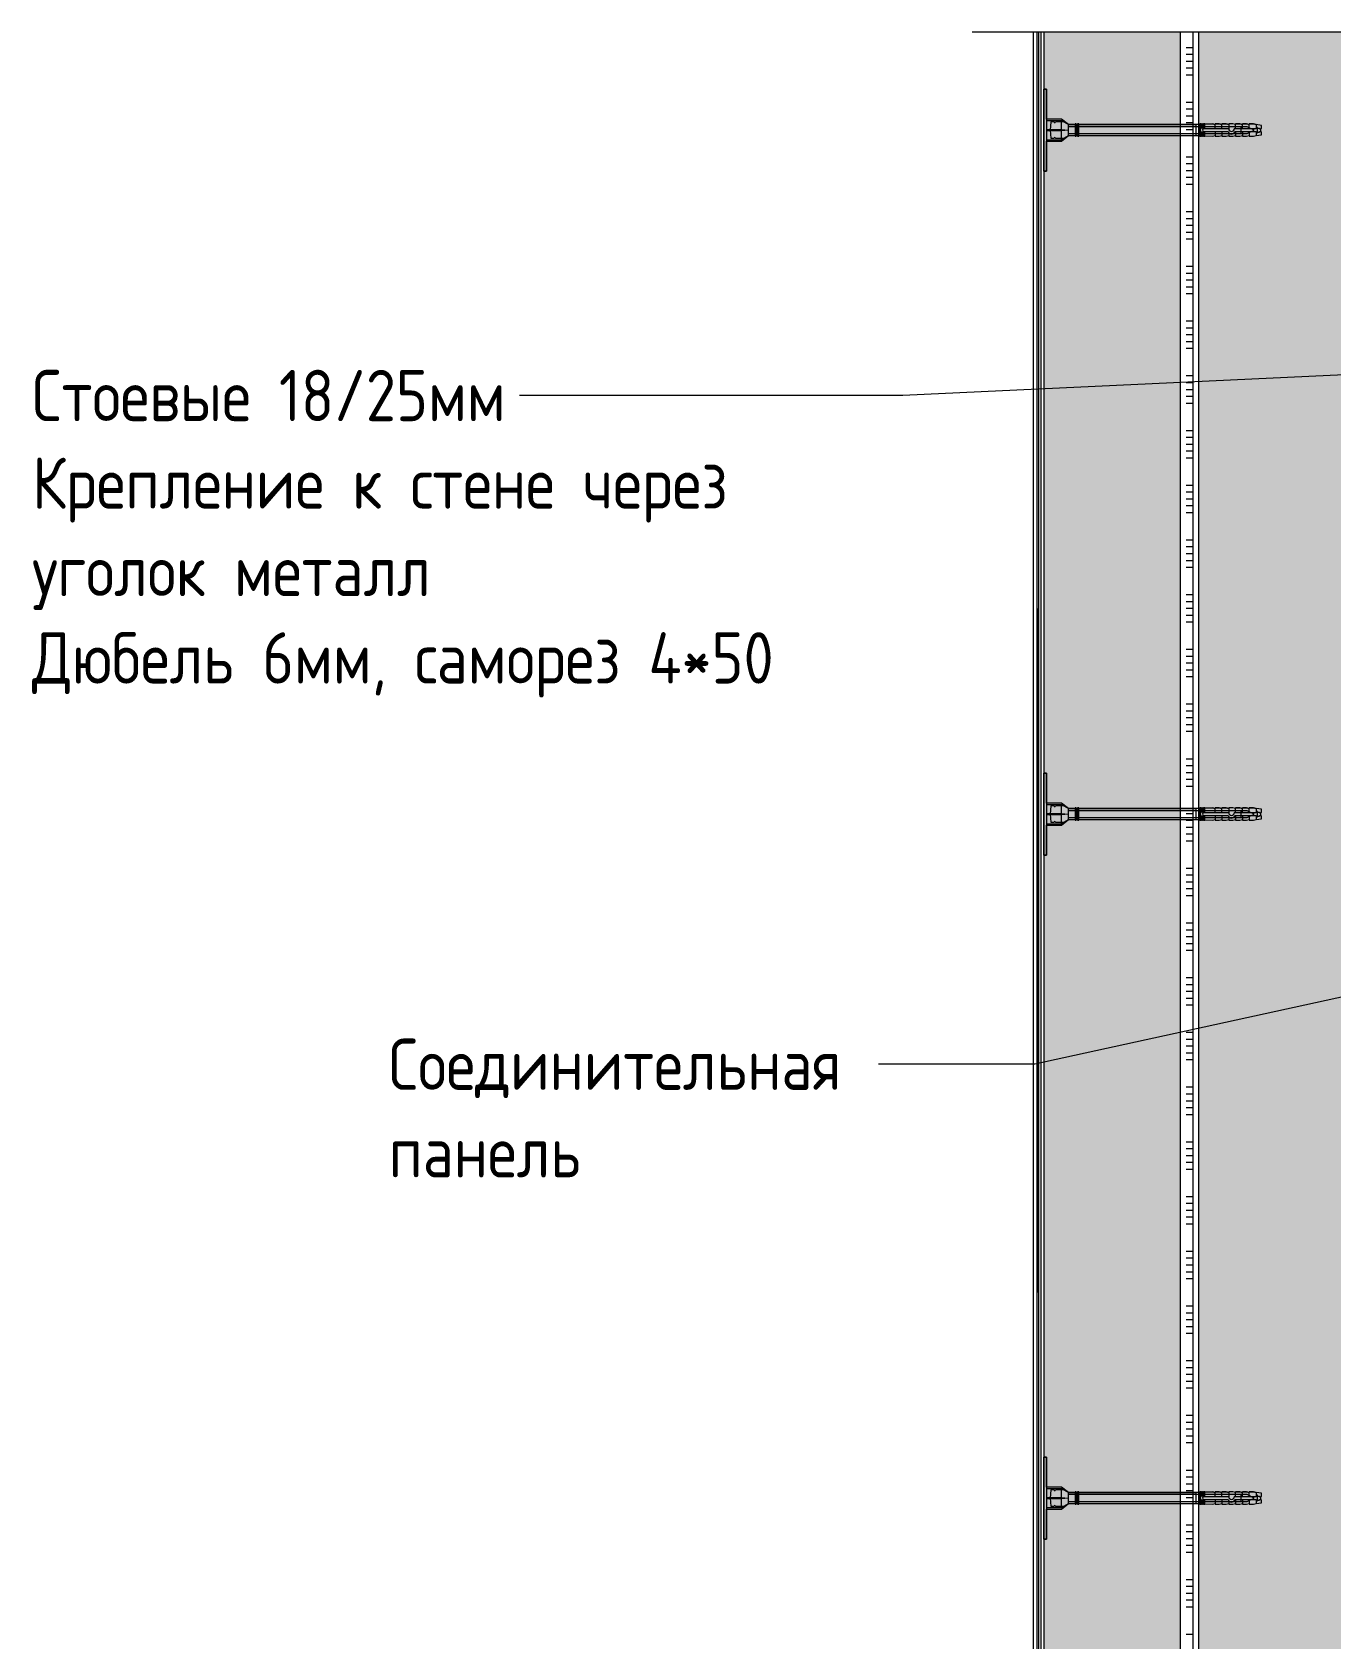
# Model space of a CAD drawing. Header units: millimetres. Extents: x 706 to 61221, y -16940 to 17865.
# Drawn here: x 8885 to 9834, y 1646 to 2821 of the extents above; entities that cross this region are included whole.
import ezdxf

# ---------------------------------------------------------------- set-up
doc = ezdxf.new("R2010")
doc.units = ezdxf.units.MM
for name, color, linetype, lineweight in [('Аннотация', 7, 'Continuous', 20), ('ТН_Крепеж', 7, 'Continuous', 20), ('Узлы', 7, 'Continuous', 20)]:
    doc.layers.add(name, color=color, linetype=linetype, lineweight=lineweight)
doc.layers.add('Линии', color=7, linetype='Continuous', lineweight=9, true_color=0x00a600)
doc.layers.add('Откосы оконные_dwg', color=7, linetype='Continuous', lineweight=9, true_color=0x767676)
doc.styles.add('GOST Common_2', font='GOST_Common.ttf', dxfattribs={"width": 0.9, "height": 37.5})

# ---------------------------------------------------------------- blocks, each defined once
blk = doc.blocks.new('Откосы оконные_dwg_Фасадный держатель_низ-4293964-Подиумы')
at = {"layer": 'ТН_Крепеж'}
for p, q in [((1956.5, 4677.1), (1957, 4677.2)), ((1957.5, 4677.2), (1958, 4677.2)), ((1958.5, 4677.2), (1959, 4677.2)), ((1959.5, 4677.3), (1960, 4677.3)), ((1987, 4670.5), (1987, 4675.5)), ((1956.5, 4668.9), (1957, 4668.9)), ((1957.5, 4668.9), (1958, 4668.9)), ((1958.5, 4668.8), (1959, 4668.8)), ((1959.5, 4668.8), (1960, 4668.8)), ((1959.7, 4672), (1977.5, 4672))]:
    blk.add_line(p, q, dxfattribs=at)
at = {"layer": 'ТН_Крепеж', "flags": 128}
for points in [[(1956, 4677.1), (1954, 4677), (1954, 4669), (1956, 4669)], [(1957.5, 4674.2), (1957.5, 4677.5), (1957, 4677.5), (1957, 4668.5), (1957.5, 4668.5), (1957.5, 4671.9)], [(1958.5, 4674.5), (1958.5, 4677.5), (1958, 4677.5), (1958, 4674.4)], [(1959.5, 4674.2), (1959.5, 4677.5), (1959, 4677.5), (1959, 4674.4)], [(1983, 4677), (1981, 4677.5), (1978, 4677.5), (1978, 4674), (1959.7, 4674)], [(1960.5, 4674), (1960.5, 4677.5), (1960, 4677.5), (1960, 4674)], [(1960.5, 4677.3), (1966, 4677.5), (1968, 4677)], [(1968, 4674), (1968, 4677.5), (1971, 4677.5), (1973, 4677)], [(1973, 4674), (1973, 4677.5), (1976, 4677.5), (1978, 4677)], [(1993, 4674), (1993, 4677.5), (1996, 4677.5), (1998, 4677), (1998, 4674), (1982, 4674)], [(1982.5, 4672), (1998, 4672), (1998, 4669), (2002, 4669.5), (2002, 4671.5), (2001.5, 4672), (2001.5, 4674), (2002, 4674.5), (2002, 4676.5), (1998, 4677)], [(1983, 4674), (1983, 4677.5), (1986, 4677.5), (1988, 4677)], [(1988, 4674), (1988, 4677.5), (1991, 4677.5), (1993, 4677)], [(1998, 4671), (1999, 4671), (1999, 4675), (1998, 4675)], [(1958, 4671.6), (1958, 4668.5), (1958.5, 4668.5), (1958.5, 4671.5)], [(1959, 4671.6), (1959, 4668.5), (1959.5, 4668.5), (1959.5, 4671.9)], [(1960, 4672), (1960, 4668.5), (1960.5, 4668.5), (1960.5, 4672)], [(1960.5, 4668.8), (1966, 4668.5), (1968, 4669)], [(1968, 4672), (1968, 4668.5), (1971, 4668.5), (1973, 4669)], [(1973, 4672), (1973, 4668.5), (1976, 4668.5), (1978, 4669)], [(1978, 4671), (1978, 4668.5), (1981, 4668.5), (1983, 4669)], [(1983, 4672), (1983, 4668.5), (1986, 4668.5), (1988, 4669)], [(1988, 4672), (1988, 4668.5), (1991, 4668.5), (1993, 4669)], [(1993, 4672), (1993, 4668.5), (1996, 4668.5), (1998, 4669)], [(1999, 4674.5), (2000.5, 4674.5), (2000.5, 4674), (2001.5, 4674)], [(1999, 4671.5), (2000.5, 4671.5), (2000.5, 4672), (2001.5, 4672)]]:
    blk.add_lwpolyline(points, dxfattribs=at)
blk.add_lwpolyline([(1956, 4668.5), (1956.5, 4668.5), (1956.5, 4677.5), (1956, 4677.5)], close=True, dxfattribs=at)
at = {"layer": 'ТН_Крепеж'}
for centre, radius, start, end in [((1958.5, 4673), 1.5, 41.8103, 318.1897), ((1959.7, 4673), 1, 90, 270), ((1980, 4672.6), 2.56, 191.9545, 348.0455), ((1980, 4674), 2, 180, 0)]:
    blk.add_arc(centre, radius, start, end, dxfattribs=at)
blk = doc.blocks.new('Откосы оконные_dwg_Фасадный держатель_верх-4293965-Подиумы')
at = {"layer": 'ТН_Крепеж'}
for p, q in [((1855.8, 4673.5), (1855.8, 4680)), ((1866.3, 4677), (1866.8, 4677)), ((1867.3, 4677), (1867.8, 4677)), ((1855.8, 4666), (1855.8, 4672.5)), ((1866.3, 4669), (1866.8, 4669)), ((1867.3, 4669), (1867.8, 4669))]:
    blk.add_line(p, q, dxfattribs=at)
at = {"layer": 'ТН_Крепеж', "flags": 128}
for points in [[(1844.8, 4643), (1842.8, 4643), (1842.8, 4703), (1844.8, 4703)], [(1865.8, 4668.5), (1866.3, 4668.5), (1866.3, 4677.5), (1865.8, 4677.5)], [(1866.8, 4668.5), (1867.3, 4668.5), (1867.3, 4677.5), (1866.8, 4677.5)], [(1867.8, 4668.5), (1868.3, 4668.5), (1868.3, 4677.5), (1867.8, 4677.5)]]:
    blk.add_lwpolyline(points, close=True, dxfattribs=at)
for points in [[(1844.8, 4665), (1855.8, 4665), (1860.8, 4669), (1860.8, 4677), (1855.8, 4681), (1844.8, 4681)], [(1844.8, 4680), (1855.8, 4680), (1860.8, 4677), (1865.8, 4677)], [(1844.8, 4673.5), (1855.8, 4673.5), (1860.8, 4673), (1855.8, 4672.5), (1844.8, 4672.5)], [(1844.8, 4666), (1855.8, 4666), (1860.8, 4669), (1865.8, 4669)]]:
    blk.add_lwpolyline(points, dxfattribs=at)
blk = doc.blocks.new('Откосы оконные_dwg__U17-4293966-Подиумы')
at = {"layer": 'ТН_Крепеж'}
for p, q in [((1868.3, 4677), (1954, 4677)), ((1868.3, 4669), (1954, 4669))]:
    blk.add_line(p, q, dxfattribs=at)
at = {"layer": 'ТН_Крепеж', "color": 8, "true_color": 0x767676, "flags": 128}
blk.add_lwpolyline([(1842.8, 4643), (1844.8, 4643), (1844.8, 4665), (1855.8, 4665), (1860.8, 4669), (1865.8, 4669), (1865.8, 4668.5), (1866.3, 4668.5), (1866.3, 4669), (1866.8, 4669), (1866.8, 4668.5), (1867.3, 4668.5), (1867.3, 4669), (1867.8, 4669), (1867.8, 4668.5), (1868.3, 4668.5), (1868.3, 4669), (1954, 4669), (1956, 4669), (1956, 4668.5), (1956.5, 4668.5), (1956.5, 4668.9), (1957, 4668.9), (1957, 4668.5), (1957.5, 4668.5), (1957.5, 4668.9), (1958, 4668.9), (1958, 4668.5), (1958.5, 4668.5), (1958.5, 4668.8), (1959, 4668.8), (1959, 4668.5), (1959.5, 4668.5), (1959.5, 4668.8), (1960, 4668.8), (1960, 4668.5), (1960.5, 4668.5), (1960.5, 4668.8), (1966, 4668.5), (1968, 4669), (1968, 4668.5), (1971, 4668.5), (1973, 4669), (1973, 4668.5), (1976, 4668.5), (1978, 4669), (1978, 4668.5), (1981, 4668.5), (1983, 4669), (1983, 4668.5), (1986, 4668.5), (1988, 4669), (1988, 4668.5), (1991, 4668.5), (1993, 4669), (1993, 4668.5), (1996, 4668.5), (1998, 4669), (2002, 4669.5), (2002, 4671.5), (2001.5, 4672), (2001.5, 4674), (2002, 4674.5), (2002, 4676.5), (1998, 4677), (1996, 4677.5), (1993, 4677.5), (1993, 4677), (1991, 4677.5), (1988, 4677.5), (1988, 4677), (1986, 4677.5), (1983, 4677.5), (1983, 4677), (1981, 4677.5), (1978, 4677.5), (1978, 4677), (1976, 4677.5), (1973, 4677.5), (1973, 4677), (1971, 4677.5), (1968, 4677.5), (1968, 4677), (1966, 4677.5), (1960.5, 4677.3), (1960.5, 4677.5), (1960, 4677.5), (1960, 4677.3), (1959.5, 4677.3), (1959.5, 4677.5), (1959, 4677.5), (1959, 4677.2), (1958.5, 4677.2), (1958.5, 4677.5), (1958, 4677.5), (1958, 4677.2), (1957.5, 4677.2), (1957.5, 4677.5), (1957, 4677.5), (1957, 4677.2), (1956.5, 4677.1), (1956.5, 4677.5), (1956, 4677.5), (1956, 4677.1), (1954, 4677), (1868.3, 4677), (1868.3, 4677.5), (1867.8, 4677.5), (1867.8, 4677), (1867.3, 4677), (1867.3, 4677.5), (1866.8, 4677.5), (1866.8, 4677), (1866.3, 4677), (1866.3, 4677.5), (1865.8, 4677.5), (1865.8, 4677), (1860.8, 4677), (1855.8, 4681), (1844.8, 4681), (1844.8, 4703), (1842.8, 4703)], close=True, dxfattribs=at)
at = {"layer": 'ТН_Крепеж', "flags": 128}
for points in [[(1850.3, 4679), (1847.8, 4679), (1847.3, 4673), (1847.8, 4667), (1850.3, 4667)], [(1851.3, 4667), (1857.4, 4667), (1860.8, 4669), (1860.8, 4670.5), (1991.5, 4670.5), (1996.5, 4673), (1991.5, 4675.5), (1860.8, 4675.5), (1860.8, 4677), (1857.4, 4679), (1851.3, 4679)]]:
    blk.add_lwpolyline(points, dxfattribs=at)
at = {"layer": 'ТН_Крепеж'}
for centre, start, end in [((1850.8, 4679), 180, 0), ((1850.8, 4667), 0, 180)]:
    blk.add_arc(centre, 0.5, start, end, dxfattribs=at)
for name in ['Откосы оконные_dwg_Фасадный держатель_верх-4293965-Подиумы', 'Откосы оконные_dwg_Фасадный держатель_низ-4293964-Подиумы']:
    blk.add_blockref(name, (0, 0))
blk = doc.blocks.new('ADSK_Обрыв_Линия - По умолчанию-5828093-Подиумы')
at = {"layer": 'Узлы'}
for p, q in [((-151.8, 3016.7), (-396.7, 3016.7)), ((126.8, 3016.7), (-118.4, 3016.7))]:
    blk.add_line(p, q, dxfattribs=at)

msp = doc.modelspace()

# ---------------------------------------------------------------- hatches: boundary and pattern name
at = {"layer": 'Узлы', "true_color": 0xffffff}
for points in [[(9724.525, 1549.568), (9724.525, 2820.938), (9624.525, 2820.938), (9624.525, 1549.568)], [(10013.525, 1549.568), (10013.525, 1646.685), (10120.525, 1646.685), (10120.525, 2820.938), (9895.275, 2820.938), (9887.025, 2794.958), (9861.882, 2820.938), (9737.494, 2820.938), (9737.494, 1549.568), (9895.275, 1549.568)]]:
    msp.add_hatch(color=7, dxfattribs=at).paths.add_polyline_path(points)

# ---------------------------------------------------------------- linework, layer by layer
at = {"layer": 'Аннотация'}
msp.add_line((9617.025, 2820.938), (9572.025, 2820.938), dxfattribs=at)
at = {"layer": 'Аннотация', "lineweight": 9}
for p, q in [((10155.493, 2585.153), (9521.284, 2555.261)), ((9521.284, 2555.261), (9240.975, 2555.261)), ((10289.073, 2213.258), (9617.948, 2066.383)), ((9544.164, 2066.383), (9503.491, 2066.383)), ((9617.948, 2066.383), (9544.164, 2066.383))]:
    msp.add_line(p, q, dxfattribs=at)
at = {"layer": 'Линии', "color": 7}
for p, q in [((9617.025, 1549.568), (9617.025, 2820.938)), ((9619.525, 1549.568), (9619.525, 2820.938)), ((9620.525, 2820.938), (9620.525, 1549.568)), ((9622.525, 1549.568), (9622.525, 2820.938)), ((9624.525, 2820.938), (9624.525, 1549.568)), ((9724.525, 1549.568), (9724.525, 2820.938)), ((9737.494, 2820.938), (9737.494, 1549.568)), ((9620.525, 1899.568), (9620.525, 2399.568))]:
    msp.add_line(p, q, dxfattribs=at)
at = {"layer": 'Линии', "color": 7, "lineweight": 20}
for p, q in [((9733.525, 2820.938), (9733.525, 1549.568)), ((9733.525, 2809.568), (9728.525, 2809.568)), ((9733.525, 2804.568), (9728.525, 2804.568)), ((9733.525, 2799.568), (9728.525, 2799.568)), ((9733.525, 2794.568), (9728.525, 2794.568)), ((9733.525, 2789.568), (9728.525, 2789.568)), ((9733.525, 2769.568), (9728.525, 2769.568)), ((9733.525, 2764.568), (9728.525, 2764.568)), ((9733.525, 2759.568), (9728.525, 2759.568)), ((9733.525, 2754.568), (9728.525, 2754.568)), ((9733.525, 2749.568), (9728.525, 2749.568)), ((9733.525, 2729.568), (9728.525, 2729.568)), ((9733.525, 2724.568), (9728.525, 2724.568)), ((9733.525, 2719.568), (9728.525, 2719.568)), ((9733.525, 2714.568), (9728.525, 2714.568)), ((9733.525, 2709.568), (9728.525, 2709.568)), ((9733.525, 2689.568), (9728.525, 2689.568)), ((9733.525, 2684.568), (9728.525, 2684.568)), ((9733.525, 2679.568), (9728.525, 2679.568)), ((9733.525, 2674.568), (9728.525, 2674.568)), ((9733.525, 2669.568), (9728.525, 2669.568)), ((9733.525, 2649.568), (9728.525, 2649.568)), ((9733.525, 2644.568), (9728.525, 2644.568)), ((9733.525, 2639.568), (9728.525, 2639.568)), ((9733.525, 2634.568), (9728.525, 2634.568)), ((9733.525, 2629.568), (9728.525, 2629.568)), ((9733.525, 2609.568), (9728.525, 2609.568)), ((9733.525, 2604.568), (9728.525, 2604.568)), ((9733.525, 2599.568), (9728.525, 2599.568)), ((9733.525, 2594.568), (9728.525, 2594.568)), ((9733.525, 2589.568), (9728.525, 2589.568)), ((9733.525, 2569.568), (9728.525, 2569.568)), ((9733.525, 2564.568), (9728.525, 2564.568)), ((9733.525, 2559.568), (9728.525, 2559.568)), ((9733.525, 2554.568), (9728.525, 2554.568)), ((9733.525, 2549.568), (9728.525, 2549.568)), ((9733.525, 2529.568), (9728.525, 2529.568)), ((9733.525, 2524.568), (9728.525, 2524.568)), ((9733.525, 2519.568), (9728.525, 2519.568)), ((9733.525, 2514.568), (9728.525, 2514.568)), ((9733.525, 2509.568), (9728.525, 2509.568)), ((9733.525, 2489.568), (9728.525, 2489.568)), ((9733.525, 2484.568), (9728.525, 2484.568)), ((9733.525, 2479.568), (9728.525, 2479.568)), ((9733.525, 2474.568), (9728.525, 2474.568)), ((9733.525, 2469.568), (9728.525, 2469.568)), ((9733.525, 2449.568), (9728.525, 2449.568)), ((9733.525, 2444.568), (9728.525, 2444.568)), ((9733.525, 2439.568), (9728.525, 2439.568)), ((9733.525, 2434.568), (9728.525, 2434.568)), ((9733.525, 2429.568), (9728.525, 2429.568)), ((9733.525, 2409.568), (9728.525, 2409.568)), ((9733.525, 2404.568), (9728.525, 2404.568)), ((9733.525, 2399.568), (9728.525, 2399.568)), ((9733.525, 2394.568), (9728.525, 2394.568)), ((9733.525, 2389.568), (9728.525, 2389.568)), ((9733.525, 2369.568), (9728.525, 2369.568)), ((9733.525, 2364.568), (9728.525, 2364.568)), ((9733.525, 2359.568), (9728.525, 2359.568)), ((9733.525, 2354.568), (9728.525, 2354.568)), ((9733.525, 2349.568), (9728.525, 2349.568)), ((9733.525, 2329.568), (9728.525, 2329.568)), ((9733.525, 2324.568), (9728.525, 2324.568)), ((9733.525, 2319.568), (9728.525, 2319.568)), ((9733.525, 2314.568), (9728.525, 2314.568)), ((9733.525, 2309.568), (9728.525, 2309.568)), ((9733.525, 2289.568), (9728.525, 2289.568)), ((9733.525, 2284.568), (9728.525, 2284.568)), ((9733.525, 2279.568), (9728.525, 2279.568)), ((9733.525, 2274.568), (9728.525, 2274.568)), ((9733.525, 2269.568), (9728.525, 2269.568)), ((9733.525, 2249.568), (9728.525, 2249.568)), ((9733.525, 2244.568), (9728.525, 2244.568)), ((9733.525, 2239.568), (9728.525, 2239.568)), ((9733.525, 2234.568), (9728.525, 2234.568)), ((9733.525, 2229.568), (9728.525, 2229.568)), ((9733.525, 2209.568), (9728.525, 2209.568)), ((9733.525, 2204.568), (9728.525, 2204.568)), ((9733.525, 2199.568), (9728.525, 2199.568)), ((9733.525, 2194.568), (9728.525, 2194.568)), ((9733.525, 2189.568), (9728.525, 2189.568)), ((9733.525, 2169.568), (9728.525, 2169.568)), ((9733.525, 2164.568), (9728.525, 2164.568)), ((9733.525, 2159.568), (9728.525, 2159.568)), ((9733.525, 2154.568), (9728.525, 2154.568)), ((9733.525, 2149.568), (9728.525, 2149.568)), ((9733.525, 2129.568), (9728.525, 2129.568)), ((9733.525, 2124.568), (9728.525, 2124.568)), ((9733.525, 2119.568), (9728.525, 2119.568)), ((9733.525, 2114.568), (9728.525, 2114.568)), ((9733.525, 2109.568), (9728.525, 2109.568)), ((9733.525, 2089.568), (9728.525, 2089.568)), ((9733.525, 2084.568), (9728.525, 2084.568)), ((9733.525, 2079.568), (9728.525, 2079.568)), ((9733.525, 2074.568), (9728.525, 2074.568)), ((9733.525, 2069.568), (9728.525, 2069.568)), ((9733.525, 2049.568), (9728.525, 2049.568)), ((9733.525, 2044.568), (9728.525, 2044.568)), ((9733.525, 2039.568), (9728.525, 2039.568)), ((9733.525, 2034.568), (9728.525, 2034.568)), ((9733.525, 2029.568), (9728.525, 2029.568)), ((9733.525, 2009.568), (9728.525, 2009.568)), ((9733.525, 2004.568), (9728.525, 2004.568)), ((9733.525, 1999.568), (9728.525, 1999.568)), ((9733.525, 1994.568), (9728.525, 1994.568)), ((9733.525, 1989.568), (9728.525, 1989.568)), ((9733.525, 1969.568), (9728.525, 1969.568)), ((9733.525, 1964.568), (9728.525, 1964.568)), ((9733.525, 1959.568), (9728.525, 1959.568)), ((9733.525, 1954.568), (9728.525, 1954.568)), ((9733.525, 1949.568), (9728.525, 1949.568)), ((9733.525, 1929.568), (9728.525, 1929.568)), ((9733.525, 1924.568), (9728.525, 1924.568)), ((9733.525, 1919.568), (9728.525, 1919.568)), ((9733.525, 1914.568), (9728.525, 1914.568)), ((9733.525, 1909.568), (9728.525, 1909.568)), ((9733.525, 1889.568), (9728.525, 1889.568)), ((9733.525, 1884.568), (9728.525, 1884.568)), ((9733.525, 1879.568), (9728.525, 1879.568)), ((9733.525, 1874.568), (9728.525, 1874.568)), ((9733.525, 1869.568), (9728.525, 1869.568)), ((9733.525, 1849.568), (9728.525, 1849.568)), ((9733.525, 1844.568), (9728.525, 1844.568)), ((9733.525, 1839.568), (9728.525, 1839.568)), ((9733.525, 1834.568), (9728.525, 1834.568)), ((9733.525, 1829.568), (9728.525, 1829.568)), ((9733.525, 1809.568), (9728.525, 1809.568)), ((9733.525, 1804.568), (9728.525, 1804.568)), ((9733.525, 1799.568), (9728.525, 1799.568)), ((9733.525, 1794.568), (9728.525, 1794.568)), ((9733.525, 1789.568), (9728.525, 1789.568)), ((9733.525, 1769.568), (9728.525, 1769.568)), ((9733.525, 1764.568), (9728.525, 1764.568)), ((9733.525, 1759.568), (9728.525, 1759.568)), ((9733.525, 1754.568), (9728.525, 1754.568)), ((9733.525, 1749.568), (9728.525, 1749.568)), ((9733.525, 1729.568), (9728.525, 1729.568)), ((9733.525, 1724.568), (9728.525, 1724.568)), ((9733.525, 1719.568), (9728.525, 1719.568)), ((9733.525, 1714.568), (9728.525, 1714.568)), ((9733.525, 1709.568), (9728.525, 1709.568)), ((9733.525, 1689.568), (9728.525, 1689.568)), ((9733.525, 1684.568), (9728.525, 1684.568)), ((9733.525, 1679.568), (9728.525, 1679.568)), ((9733.525, 1674.568), (9728.525, 1674.568)), ((9733.525, 1669.568), (9728.525, 1669.568)), ((9733.525, 1649.568), (9728.525, 1649.568))]:
    msp.add_line(p, q, dxfattribs=at)

# ---------------------------------------------------------------- block references
at = {"layer": 'Откосы оконные_dwg', "color": 7, "lineweight": 20}
for p in [(7781.701, -1923.693), (7781.701, -2423.693), (7781.701, -2923.693)]:
    msp.add_blockref('Откосы оконные_dwg__U17-4293966-Подиумы', p, dxfattribs=at)
at = {"layer": 'Узлы'}
msp.add_blockref('ADSK_Обрыв_Линия - По умолчанию-5828093-Подиумы', (10013.684, -195.76), dxfattribs=at)

# ---------------------------------------------------------------- texts
at = {"layer": 'Аннотация', "lineweight": 9, "char_height": 37.5, "attachment_point": 1, "line_spacing_factor": 1.022766, "style": 'GOST Common_2'}
for s, insert, width in [('\\pxt1.44,2.88,4.32,5.76,7.2,8.64,10.08,11.52,12.96,14.4,15.84,17.28,18.72,20.16,21.6,23.04,24.48,25.92,27.36,28.8,30.24,31.68,33.12,34.56,36,37.44,38.88,40.32,41.76,43.2,44.64,46.08;{Стоевые 18/25мм\\PКрепление к стене через уголок металл\\PДюбель 6мм, саморез 4*50}', (8884.681, 2574.04), 636.66), ('\\pxt1.44,2.88,4.32,5.76,7.2,8.64,10.08,11.52,12.96,14.4,15.84,17.28,18.72,20.16,21.6,23.04,24.48,25.92,27.36,28.8,30.24,31.68,33.12,34.56,36,37.44,38.88,40.32,41.76,43.2,44.64,46.08;{Соединительная панель}', (9145.411, 2085.162), 399.195)]:
    msp.add_mtext(s, dxfattribs=dict(at, insert=insert, width=width))

doc.saveas('drawing.dxf')
